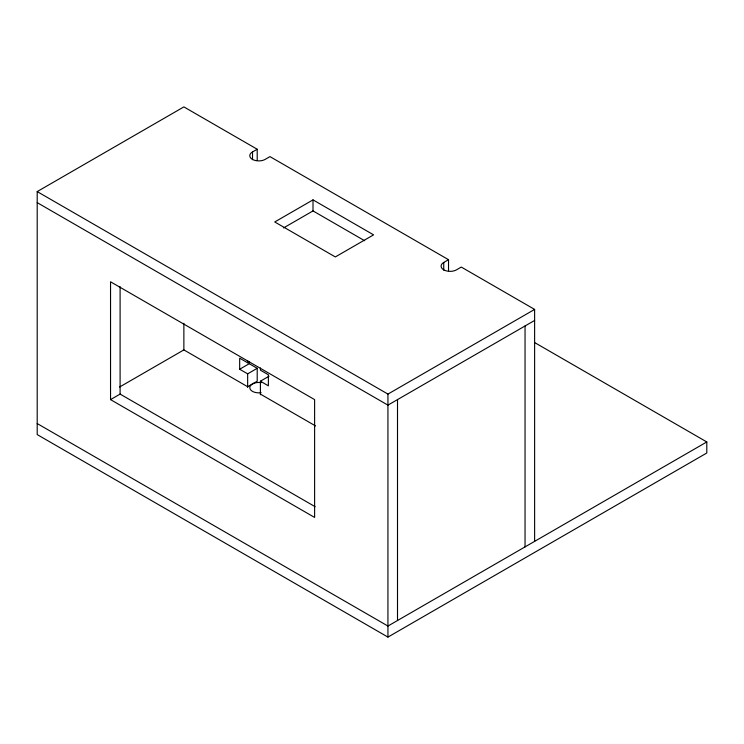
<?xml version="1.0" encoding="UTF-8"?>
<svg xmlns="http://www.w3.org/2000/svg" width="744" height="744" viewBox="0 0 744 744"><rect width="100%" height="100%" fill="white"/><g stroke="black" fill="none" stroke-linecap="round" stroke-linejoin="round"><path stroke-width="1.12" d="M534.945 342.733L706.8 441.955L706.8 453.003L387.94 637.096L37.2 434.589L37.2 191.589L183.87 106.904L257.21 149.246L257.21 160.295M448.53 270.751L448.53 259.702L269.97 156.612L265.087 159.43A9.021 5.208 0 0 1 258.67 160.899L256.345 160.704A9.021 5.208 0 0 1 250.058 156.965L249.789 155.617A9.021 5.208 0 0 1 252.523 151.953L257.21 149.246M313.01 199.876L274.75 221.963L335.33 256.94L373.59 234.853L313.01 199.876L313.01 210.915L364.653 240.74M283.576 227.915L313.01 210.915M119.598 387.019L183.87 349.913L183.87 323.305M110.54 399.612L314.61 517.433L314.61 399.612L110.54 281.79L110.54 399.612L120.1 394.088L315.121 506.683M183.35 349.606L247.65 386.731L257.21 381.207L257.21 368.317L247.65 373.841L239.67 369.238L239.67 358.199L247.65 362.793L249.556 361.696M239.67 369.238L249.24 363.714L257.21 368.317M534.62 541.362L534.62 309.411L461.28 267.068L456.5 269.83A9.021 5.208 0 0 1 450.12 271.355L447.786 271.179A9.021 5.208 0 0 1 441.406 267.496L441.099 266.147A9.021 5.208 0 0 1 443.74 262.465L448.53 259.702M260.4 394.748L260.4 381.207L269.012 376.232M37.2 191.589L387.94 394.088L534.62 309.411M534.62 320.45L387.94 405.136L37.2 202.638M706.8 441.955L387.94 626.048L37.2 423.55M261.144 382.621L258.81 382.444A9.021 5.208 0 0 0 249.789 387.652L250.096 389A9.021 5.208 0 0 0 256.475 392.683L258.81 392.86A9.021 5.208 0 0 0 261.144 392.683M260.4 381.207L268.37 385.811L268.37 374.762L260.4 370.159L260.4 367.954M260.4 394.097L315.577 425.949M525.05 325.974L525.05 546.886M443.74 262.465L443.74 270.193M397.51 399.612L397.51 620.524M387.94 394.088L387.94 637.096M252.523 151.953L252.523 159.69M249.24 361.51L249.24 363.714M247.65 360.589L247.65 362.793M247.65 373.841L247.65 387.392M120.1 286.663L120.1 394.088"/></g></svg>
